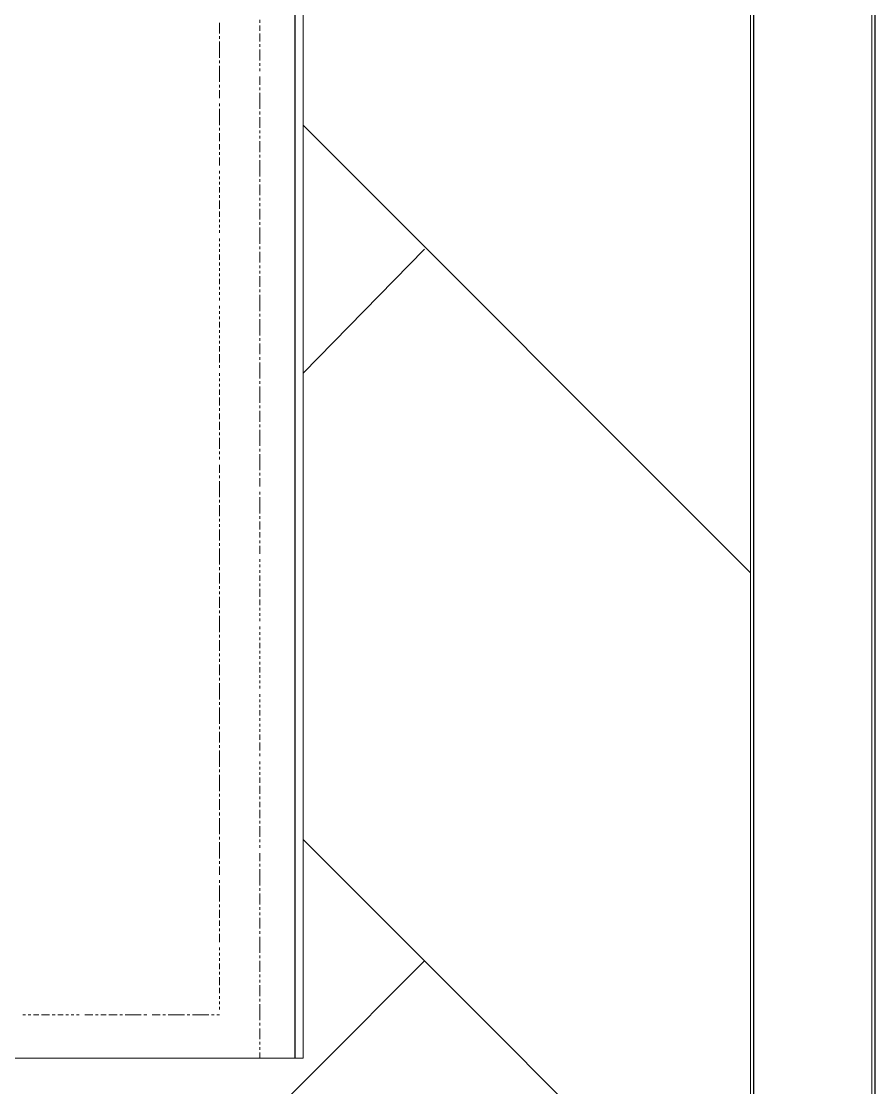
# Model space of a CAD drawing. Header units: millimetres. Extents: x 2928 to 3112, y 1220 to 1280.
# Drawn here: x 2984.4 to 2985.455, y 1246.077 to 1247.395 of the extents above; entities that cross this region are included whole.
import ezdxf

# ---------------------------------------------------------------- set-up
doc = ezdxf.new("R2010")
doc.units = ezdxf.units.MM

msp = doc.modelspace()

# ---------------------------------------------------------------- linework, layer by layer
at = {"color": 7, "linetype": 'Continuous', "lineweight": -2, "true_color": 0x000007}
for points in [[(2937.08126, 1265.3073), (2937.07792, 1267.474), (2938.98795, 1267.474), (2985.45528, 1267.474), (2985.45528, 1236.87356), (2938.98795, 1236.87356), (2937.08126, 1236.87356), (2937.08126, 1238.60692)], [(2937.23126, 1265.3073), (2937.23126, 1267.32399), (2938.98795, 1267.32399), (2985.30528, 1267.32399), (2985.30528, 1237.02356), (2938.98795, 1237.02356), (2937.22793, 1237.02356), (2937.22793, 1238.60692)]]:
    msp.add_lwpolyline(points, close=True, dxfattribs=at)
at = {"color": 252, "linetype": 'Continuous', "lineweight": 5, "true_color": 0x989898}
for points in [[(2985.30195, 1237.32023), (2985.30195, 1259.21054), (2985.45195, 1259.21054), (2985.45195, 1237.32023)], [(2984.64527, 1247.39371), (2984.64527, 1247.38704), (2984.64527, 1247.38704)], [(2984.64527, 1247.38704), (2984.64527, 1247.38038), (2984.64527, 1247.38038)], [(2984.69527, 1247.39704), (2984.69527, 1247.39371), (2984.69527, 1247.39371)], [(2984.69527, 1247.39038), (2984.69527, 1247.38371), (2984.69527, 1247.38371)], [(2984.64527, 1247.37704), (2984.64527, 1247.37371), (2984.64527, 1247.37371)], [(2984.69527, 1247.38038), (2984.69527, 1247.37704), (2984.69527, 1247.37704)], [(2984.69527, 1247.37704), (2984.69527, 1247.37038), (2984.69527, 1247.37038)], [(2984.64527, 1247.37038), (2984.64527, 1247.36371), (2984.64527, 1247.36371)], [(2984.64527, 1247.36371), (2984.64527, 1247.35704), (2984.64527, 1247.35704)], [(2984.69527, 1247.36704), (2984.69527, 1247.36371), (2984.69527, 1247.36371)], [(2984.69527, 1247.36037), (2984.69527, 1247.35371), (2984.69527, 1247.35371)], [(2984.64527, 1247.35704), (2984.64527, 1247.35037), (2984.64527, 1247.35037)], [(2984.64527, 1247.34704), (2984.64527, 1247.34371), (2984.64527, 1247.34371)], [(2984.69527, 1247.35371), (2984.69527, 1247.34704), (2984.69527, 1247.34704)], [(2984.64527, 1247.34037), (2984.64527, 1247.33371), (2984.64527, 1247.33371)], [(2984.64527, 1247.33371), (2984.64527, 1247.32704), (2984.64527, 1247.32704)], [(2984.69527, 1247.34371), (2984.69527, 1247.34037), (2984.69527, 1247.34037)], [(2984.69527, 1247.33704), (2984.69527, 1247.33371), (2984.69527, 1247.33371)], [(2984.64527, 1247.32704), (2984.64527, 1247.32037), (2984.64527, 1247.32037)], [(2984.69527, 1247.32704), (2984.69527, 1247.32371), (2984.69527, 1247.32371)], [(2984.69527, 1247.32371), (2984.69527, 1247.31704), (2984.69527, 1247.31704)], [(2984.64527, 1247.31704), (2984.64527, 1247.31371), (2984.64527, 1247.31371)], [(2984.64527, 1247.31037), (2984.64527, 1247.30371), (2984.64527, 1247.30371)], [(2984.69527, 1247.31371), (2984.69527, 1247.31037), (2984.69527, 1247.31037)], [(2984.69527, 1247.30704), (2984.69527, 1247.30037), (2984.69527, 1247.30037)], [(2984.64527, 1247.30371), (2984.64527, 1247.30037), (2984.64527, 1247.30037)], [(2984.64527, 1247.29371), (2984.64527, 1247.29037), (2984.64527, 1247.29037)], [(2984.69527, 1247.30037), (2984.69527, 1247.29371), (2984.69527, 1247.29371)], [(2984.69527, 1247.29371), (2984.69527, 1247.28704), (2984.69527, 1247.28704)], [(2984.64527, 1247.28704), (2984.64527, 1247.28037), (2984.64527, 1247.28037)], [(2984.64527, 1247.28037), (2984.64527, 1247.27371), (2984.64527, 1247.27371)], [(2984.69527, 1247.28371), (2984.69527, 1247.28037), (2984.69527, 1247.28037)], [(2984.64527, 1247.27371), (2984.64527, 1247.26704), (2984.64527, 1247.26704)], [(2984.69527, 1247.27704), (2984.69527, 1247.27037), (2984.69527, 1247.27037)], [(2984.69527, 1247.27037), (2984.69527, 1247.26371), (2984.69527, 1247.26371)], [(2984.64527, 1247.26371), (2984.64527, 1247.26037), (2984.64527, 1247.26037)], [(2984.64527, 1247.25704), (2984.64527, 1247.25037), (2984.64527, 1247.25037)], [(2984.69527, 1247.26037), (2984.69527, 1247.25704), (2984.69527, 1247.25704)], [(2984.69527, 1247.25371), (2984.69527, 1247.25037), (2984.69527, 1247.25037)], [(2984.64527, 1247.25037), (2984.64527, 1247.24704), (2984.64527, 1247.24704)], [(2984.64527, 1247.24371), (2984.64527, 1247.23704), (2984.64527, 1247.23704)], [(2984.69527, 1247.24704), (2984.69527, 1247.24037), (2984.69527, 1247.24037)], [(2984.69527, 1247.24037), (2984.69527, 1247.23371), (2984.69527, 1247.23371)], [(2984.64527, 1247.23371), (2984.64527, 1247.23037), (2984.64527, 1247.23037)], [(2984.69527, 1247.23037), (2984.69527, 1247.22704), (2984.69527, 1247.22704)], [(2984.64527, 1247.22704), (2984.64527, 1247.22037), (2984.64527, 1247.22037)], [(2984.64527, 1247.22037), (2984.64527, 1247.21704), (2984.64527, 1247.21704)], [(2984.69527, 1247.22371), (2984.69527, 1247.21704), (2984.69527, 1247.21704)], [(2984.69527, 1247.21704), (2984.69527, 1247.21037), (2984.69527, 1247.21037)], [(2984.64527, 1247.21037), (2984.64527, 1247.20704), (2984.64527, 1247.20704)], [(2984.64527, 1247.20371), (2984.64527, 1247.20037), (2984.64527, 1247.20037)], [(2984.69527, 1247.21037), (2984.69527, 1247.20371), (2984.69527, 1247.20371)], [(2984.64527, 1247.19704), (2984.64527, 1247.19371), (2984.64527, 1247.19371)], [(2984.64527, 1247.19037), (2984.64527, 1247.18371), (2984.64527, 1247.18371)], [(2984.69527, 1247.20037), (2984.69527, 1247.19704), (2984.69527, 1247.19704)], [(2984.69527, 1247.19371), (2984.69527, 1247.18704), (2984.69527, 1247.18704)], [(2984.64527, 1247.18037), (2984.64527, 1247.17704), (2984.64527, 1247.17704)], [(2984.69527, 1247.18704), (2984.69527, 1247.18037), (2984.69527, 1247.18037)], [(2984.69527, 1247.17704), (2984.69527, 1247.17371), (2984.69527, 1247.17371)], [(2984.64527, 1247.17371), (2984.64527, 1247.16704), (2984.64527, 1247.16704)], [(2984.64527, 1247.16704), (2984.64527, 1247.16371), (2984.64527, 1247.16371)], [(2984.69527, 1247.17037), (2984.69527, 1247.16704), (2984.69527, 1247.16704)], [(2984.69527, 1247.16371), (2984.69527, 1247.15704), (2984.69527, 1247.15704)], [(2984.64527, 1247.16037), (2984.64527, 1247.15371), (2984.64527, 1247.15371)], [(2984.64527, 1247.15037), (2984.64527, 1247.14704), (2984.64527, 1247.14704)], [(2984.69527, 1247.15704), (2984.69527, 1247.15037), (2984.69527, 1247.15037)], [(2984.64527, 1247.14371), (2984.64527, 1247.14037), (2984.64527, 1247.14037)], [(2984.64527, 1247.13704), (2984.64527, 1247.13371), (2984.64527, 1247.13371)], [(2984.69527, 1247.14704), (2984.69527, 1247.14371), (2984.69527, 1247.14371)], [(2984.69527, 1247.14037), (2984.69527, 1247.13371), (2984.69527, 1247.13371)], [(2984.64527, 1247.12704), (2984.64527, 1247.1237), (2984.64527, 1247.1237)], [(2984.69527, 1247.13371), (2984.69527, 1247.12704), (2984.69527, 1247.12704)], [(2984.69527, 1247.12704), (2984.69527, 1247.12037), (2984.69527, 1247.12037)], [(2984.64527, 1247.12037), (2984.64527, 1247.11704), (2984.64527, 1247.11704)], [(2984.64527, 1247.1137), (2984.64527, 1247.11037), (2984.64527, 1247.11037)], [(2984.69527, 1247.11704), (2984.69527, 1247.1137), (2984.69527, 1247.1137)], [(2984.69527, 1247.11037), (2984.69527, 1247.1037), (2984.69527, 1247.1037)], [(2984.64527, 1247.10704), (2984.64527, 1247.10037), (2984.64527, 1247.10037)], [(2984.64527, 1247.09704), (2984.64527, 1247.0937), (2984.64527, 1247.0937)], [(2984.69527, 1247.1037), (2984.69527, 1247.09704), (2984.69527, 1247.09704)], [(2984.64527, 1247.09037), (2984.64527, 1247.08704), (2984.64527, 1247.08704)], [(2984.64527, 1247.0837), (2984.64527, 1247.08037), (2984.64527, 1247.08037)], [(2984.69527, 1247.0937), (2984.69527, 1247.09037), (2984.69527, 1247.09037)], [(2984.69527, 1247.08704), (2984.69527, 1247.0837), (2984.69527, 1247.0837)], [(2984.64527, 1247.07704), (2984.64527, 1247.07037), (2984.64527, 1247.07037)], [(2984.69527, 1247.08037), (2984.69527, 1247.0737), (2984.69527, 1247.0737)], [(2984.69527, 1247.0737), (2984.69527, 1247.06704), (2984.69527, 1247.06704)], [(2984.64527, 1247.06704), (2984.64527, 1247.0637), (2984.64527, 1247.0637)], [(2984.64527, 1247.06037), (2984.64527, 1247.05704), (2984.64527, 1247.05704)], [(2984.69527, 1247.0637), (2984.69527, 1247.06037), (2984.69527, 1247.06037)], [(2984.69527, 1247.05704), (2984.69527, 1247.05037), (2984.69527, 1247.05037)], [(2984.64527, 1247.0537), (2984.64527, 1247.05037), (2984.64527, 1247.05037)], [(2984.64527, 1247.0437), (2984.64527, 1247.04037), (2984.64527, 1247.04037)], [(2984.69527, 1247.05037), (2984.69527, 1247.0437), (2984.69527, 1247.0437)], [(2984.69527, 1247.0437), (2984.69527, 1247.03704), (2984.69527, 1247.03704)], [(2984.64527, 1247.03704), (2984.64527, 1247.0337), (2984.64527, 1247.0337)], [(2984.64527, 1247.03037), (2984.64527, 1247.02704), (2984.64527, 1247.02704)], [(2984.69527, 1247.0337), (2984.69527, 1247.03037), (2984.69527, 1247.03037)], [(2984.64527, 1247.0237), (2984.64527, 1247.01704), (2984.64527, 1247.01704)], [(2984.69527, 1247.02704), (2984.69527, 1247.02037), (2984.69527, 1247.02037)], [(2984.69527, 1247.02037), (2984.69527, 1247.0137), (2984.69527, 1247.0137)], [(2984.64527, 1247.0137), (2984.64527, 1247.01037), (2984.64527, 1247.01037)], [(2984.64527, 1247.00704), (2984.64527, 1247.0037), (2984.64527, 1247.0037)], [(2984.69527, 1247.0137), (2984.69527, 1247.00704), (2984.69527, 1247.00704)], [(2984.69527, 1247.0037), (2984.69527, 1247.00037), (2984.69527, 1247.00037)], [(2984.64527, 1247.00037), (2984.64527, 1246.99704), (2984.64527, 1246.99704)], [(2984.64527, 1246.9937), (2984.64527, 1246.98704), (2984.64527, 1246.98704)], [(2984.69527, 1246.99704), (2984.69527, 1246.99037), (2984.69527, 1246.99037)], [(2984.69527, 1246.99037), (2984.69527, 1246.9837), (2984.69527, 1246.9837)], [(2984.64527, 1246.9837), (2984.64527, 1246.98037), (2984.64527, 1246.98037)], [(2984.64527, 1246.98037), (2984.64527, 1246.9737), (2984.64527, 1246.9737)], [(2984.69527, 1246.98037), (2984.69527, 1246.97704), (2984.69527, 1246.97704)], [(2984.64527, 1246.97037), (2984.64527, 1246.96704), (2984.64527, 1246.96704)], [(2984.69527, 1246.9737), (2984.69527, 1246.96704), (2984.69527, 1246.96704)], [(2984.69527, 1246.96704), (2984.69527, 1246.96037), (2984.69527, 1246.96037)], [(2984.64527, 1246.96037), (2984.64527, 1246.95704), (2984.64527, 1246.95704)], [(2984.64527, 1246.9537), (2984.64527, 1246.95037), (2984.64527, 1246.95037)], [(2984.69527, 1246.96037), (2984.69527, 1246.9537), (2984.69527, 1246.9537)], [(2984.69527, 1246.95037), (2984.69527, 1246.94704), (2984.69527, 1246.94704)], [(2984.64527, 1246.94704), (2984.64527, 1246.9437), (2984.64527, 1246.9437)], [(2984.64527, 1246.94037), (2984.64527, 1246.9337), (2984.64527, 1246.9337)], [(2984.69527, 1246.9437), (2984.69527, 1246.93704), (2984.69527, 1246.93704)], [(2984.69527, 1246.93704), (2984.69527, 1246.93037), (2984.69527, 1246.93037)], [(2984.64527, 1246.93037), (2984.64527, 1246.92704), (2984.64527, 1246.92704)], [(2984.64527, 1246.92704), (2984.64527, 1246.92037), (2984.64527, 1246.92037)], [(2984.69527, 1246.93037), (2984.69527, 1246.9237), (2984.69527, 1246.9237)], [(2984.64527, 1246.91704), (2984.64527, 1246.9137), (2984.64527, 1246.9137)], [(2984.69527, 1246.92037), (2984.69527, 1246.91704), (2984.69527, 1246.91704)], [(2984.69527, 1246.9137), (2984.69527, 1246.90704), (2984.69527, 1246.90704)], [(2984.64527, 1246.91037), (2984.64527, 1246.9037), (2984.64527, 1246.9037)], [(2984.64527, 1246.90037), (2984.64527, 1246.89704), (2984.64527, 1246.89704)], [(2984.69527, 1246.90704), (2984.69527, 1246.90037), (2984.69527, 1246.90037)], [(2984.64527, 1246.89704), (2984.64527, 1246.89037), (2984.64527, 1246.89037)], [(2984.64527, 1246.88703), (2984.64527, 1246.8837), (2984.64527, 1246.8837)], [(2984.69527, 1246.89704), (2984.69527, 1246.8937), (2984.69527, 1246.8937)], [(2984.69527, 1246.89037), (2984.69527, 1246.8837), (2984.69527, 1246.8837)], [(2984.64527, 1246.88037), (2984.64527, 1246.8737), (2984.64527, 1246.8737)], [(2984.64527, 1246.8737), (2984.64527, 1246.86703), (2984.64527, 1246.86703)], [(2984.69527, 1246.8837), (2984.69527, 1246.87703), (2984.69527, 1246.87703)], [(2984.69527, 1246.87703), (2984.69527, 1246.87037), (2984.69527, 1246.87037)], [(2984.64527, 1246.8637), (2984.64527, 1246.86037), (2984.64527, 1246.86037)], [(2984.69527, 1246.86703), (2984.69527, 1246.8637), (2984.69527, 1246.8637)], [(2984.69527, 1246.86037), (2984.69527, 1246.8537), (2984.69527, 1246.8537)], [(2984.64527, 1246.85703), (2984.64527, 1246.8537), (2984.64527, 1246.8537)], [(2984.64527, 1246.84703), (2984.64527, 1246.8437), (2984.64527, 1246.8437)], [(2984.69527, 1246.8537), (2984.69527, 1246.84703), (2984.69527, 1246.84703)], [(2984.69527, 1246.84703), (2984.69527, 1246.84037), (2984.69527, 1246.84037)], [(2984.64527, 1246.8437), (2984.64527, 1246.83703), (2984.64527, 1246.83703)], [(2984.64527, 1246.8337), (2984.64527, 1246.83037), (2984.64527, 1246.83037)], [(2984.69527, 1246.83703), (2984.69527, 1246.8337), (2984.69527, 1246.8337)], [(2984.64527, 1246.82703), (2984.64527, 1246.82037), (2984.64527, 1246.82037)], [(2984.64527, 1246.82037), (2984.64527, 1246.8137), (2984.64527, 1246.8137)], [(2984.69527, 1246.83037), (2984.69527, 1246.8237), (2984.69527, 1246.8237)], [(2984.69527, 1246.8237), (2984.69527, 1246.82037), (2984.69527, 1246.82037)], [(2984.64527, 1246.8137), (2984.64527, 1246.80703), (2984.64527, 1246.80703)], [(2984.69527, 1246.8137), (2984.69527, 1246.81037), (2984.69527, 1246.81037)], [(2984.69527, 1246.80703), (2984.69527, 1246.80037), (2984.69527, 1246.80037)], [(2984.64527, 1246.8037), (2984.64527, 1246.80037), (2984.64527, 1246.80037)], [(2984.64527, 1246.79703), (2984.64527, 1246.79037), (2984.64527, 1246.79037)], [(2984.69527, 1246.80037), (2984.69527, 1246.7937), (2984.69527, 1246.7937)], [(2984.69527, 1246.7937), (2984.69527, 1246.78703), (2984.69527, 1246.78703)], [(2984.64527, 1246.79037), (2984.64527, 1246.7837), (2984.64527, 1246.7837)], [(2984.64527, 1246.78037), (2984.64527, 1246.77703), (2984.64527, 1246.77703)], [(2984.69527, 1246.7837), (2984.69527, 1246.78037), (2984.69527, 1246.78037)], [(2984.64527, 1246.7737), (2984.64527, 1246.77037), (2984.64527, 1246.77037)], [(2984.64527, 1246.76703), (2984.64527, 1246.76037), (2984.64527, 1246.76037)], [(2984.69527, 1246.77703), (2984.69527, 1246.77037), (2984.69527, 1246.77037)], [(2984.69527, 1246.77037), (2984.69527, 1246.76703), (2984.69527, 1246.76703)], [(2984.64527, 1246.76037), (2984.64527, 1246.7537), (2984.64527, 1246.7537)], [(2984.69527, 1246.7637), (2984.69527, 1246.75703), (2984.69527, 1246.75703)], [(2984.69527, 1246.7537), (2984.69527, 1246.75037), (2984.69527, 1246.75037)], [(2984.64527, 1246.75037), (2984.64527, 1246.74703), (2984.64527, 1246.74703)], [(2984.64527, 1246.7437), (2984.64527, 1246.73703), (2984.64527, 1246.73703)], [(2984.69527, 1246.74703), (2984.69527, 1246.74037), (2984.69527, 1246.74037)], [(2984.69527, 1246.74037), (2984.69527, 1246.73703), (2984.69527, 1246.73703)], [(2984.64527, 1246.73703), (2984.64527, 1246.73037), (2984.64527, 1246.73037)], [(2984.64527, 1246.73037), (2984.64527, 1246.7237), (2984.64527, 1246.7237)], [(2984.69527, 1246.73037), (2984.69527, 1246.72703), (2984.69527, 1246.72703)], [(2984.64527, 1246.72037), (2984.64527, 1246.71703), (2984.64527, 1246.71703)], [(2984.64527, 1246.7137), (2984.64527, 1246.70703), (2984.64527, 1246.70703)], [(2984.69527, 1246.7237), (2984.69527, 1246.72037), (2984.69527, 1246.72037)], [(2984.69527, 1246.71703), (2984.69527, 1246.7137), (2984.69527, 1246.7137)], [(2984.64527, 1246.70703), (2984.64527, 1246.70037), (2984.64527, 1246.70037)], [(2984.69527, 1246.71037), (2984.69527, 1246.7037), (2984.69527, 1246.7037)], [(2984.69527, 1246.70037), (2984.69527, 1246.69703), (2984.69527, 1246.69703)], [(2984.64527, 1246.69703), (2984.64527, 1246.6937), (2984.64527, 1246.6937)], [(2984.64527, 1246.69037), (2984.64527, 1246.68703), (2984.64527, 1246.68703)], [(2984.69527, 1246.6937), (2984.69527, 1246.68703), (2984.69527, 1246.68703)], [(2984.69527, 1246.68703), (2984.69527, 1246.6837), (2984.69527, 1246.6837)], [(2984.64527, 1246.6837), (2984.64527, 1246.67703), (2984.64527, 1246.67703)], [(2984.64527, 1246.67703), (2984.64527, 1246.67037), (2984.64527, 1246.67037)], [(2984.69527, 1246.68037), (2984.69527, 1246.6737), (2984.69527, 1246.6737)], [(2984.64527, 1246.66703), (2984.64527, 1246.6637), (2984.64527, 1246.6637)], [(2984.64527, 1246.66036), (2984.64527, 1246.6537), (2984.64527, 1246.6537)], [(2984.69527, 1246.67037), (2984.69527, 1246.66703), (2984.69527, 1246.66703)], [(2984.69527, 1246.6637), (2984.69527, 1246.66036), (2984.69527, 1246.66036)], [(2984.64527, 1246.6537), (2984.64527, 1246.64703), (2984.64527, 1246.64703)], [(2984.64527, 1246.64703), (2984.64527, 1246.64036), (2984.64527, 1246.64036)], [(2984.69527, 1246.65703), (2984.69527, 1246.6537), (2984.69527, 1246.6537)], [(2984.69527, 1246.64703), (2984.69527, 1246.6437), (2984.69527, 1246.6437)], [(2984.64527, 1246.63703), (2984.64527, 1246.6337), (2984.64527, 1246.6337)], [(2984.69527, 1246.64036), (2984.69527, 1246.63703), (2984.69527, 1246.63703)], [(2984.64527, 1246.63036), (2984.64527, 1246.6237), (2984.64527, 1246.6237)], [(2984.64527, 1246.6237), (2984.64527, 1246.61703), (2984.64527, 1246.61703)], [(2984.69527, 1246.6337), (2984.69527, 1246.63036), (2984.69527, 1246.63036)], [(2984.69527, 1246.62703), (2984.69527, 1246.62036), (2984.69527, 1246.62036)], [(2984.64527, 1246.6137), (2984.64527, 1246.61036), (2984.64527, 1246.61036)], [(2984.69527, 1246.61703), (2984.69527, 1246.6137), (2984.69527, 1246.6137)], [(2984.69527, 1246.61036), (2984.69527, 1246.60703), (2984.69527, 1246.60703)], [(2984.64527, 1246.60703), (2984.64527, 1246.6037), (2984.64527, 1246.6037)], [(2984.64527, 1246.60036), (2984.64527, 1246.5937), (2984.64527, 1246.5937)], [(2984.69527, 1246.6037), (2984.69527, 1246.60036), (2984.69527, 1246.60036)], [(2984.69527, 1246.59703), (2984.69527, 1246.59036), (2984.69527, 1246.59036)], [(2984.64527, 1246.5937), (2984.64527, 1246.58703), (2984.64527, 1246.58703)], [(2984.64527, 1246.5837), (2984.64527, 1246.58036), (2984.64527, 1246.58036)], [(2984.69527, 1246.58703), (2984.69527, 1246.5837), (2984.69527, 1246.5837)], [(2984.64527, 1246.57703), (2984.64527, 1246.57036), (2984.64527, 1246.57036)], [(2984.64527, 1246.57036), (2984.64527, 1246.5637), (2984.64527, 1246.5637)], [(2984.69527, 1246.58036), (2984.69527, 1246.57703), (2984.69527, 1246.57703)], [(2984.69527, 1246.5737), (2984.69527, 1246.57036), (2984.69527, 1246.57036)], [(2984.64527, 1246.5637), (2984.64527, 1246.55703), (2984.64527, 1246.55703)], [(2984.69527, 1246.5637), (2984.69527, 1246.56036), (2984.69527, 1246.56036)], [(2984.69527, 1246.55703), (2984.69527, 1246.5537), (2984.69527, 1246.5537)], [(2984.64527, 1246.5537), (2984.64527, 1246.55036), (2984.64527, 1246.55036)], [(2984.64527, 1246.54703), (2984.64527, 1246.54036), (2984.64527, 1246.54036)], [(2984.69527, 1246.55036), (2984.69527, 1246.54703), (2984.69527, 1246.54703)], [(2984.69527, 1246.5437), (2984.69527, 1246.53703), (2984.69527, 1246.53703)], [(2984.64527, 1246.54036), (2984.64527, 1246.5337), (2984.64527, 1246.5337)], [(2984.64527, 1246.5337), (2984.64527, 1246.52703), (2984.64527, 1246.52703)], [(2984.69527, 1246.5337), (2984.69527, 1246.53036), (2984.69527, 1246.53036)], [(2984.64527, 1246.5237), (2984.64527, 1246.52036), (2984.64527, 1246.52036)], [(2984.64527, 1246.51703), (2984.64527, 1246.51036), (2984.64527, 1246.51036)], [(2984.69527, 1246.52703), (2984.69527, 1246.5237), (2984.69527, 1246.5237)], [(2984.69527, 1246.52036), (2984.69527, 1246.51703), (2984.69527, 1246.51703)], [(2984.64527, 1246.51036), (2984.64527, 1246.5037), (2984.64527, 1246.5037)], [(2984.69527, 1246.5137), (2984.69527, 1246.50703), (2984.69527, 1246.50703)], [(2984.69527, 1246.5037), (2984.69527, 1246.50036), (2984.69527, 1246.50036)], [(2984.64527, 1246.50036), (2984.64527, 1246.49703), (2984.64527, 1246.49703)], [(2984.64527, 1246.4937), (2984.64527, 1246.48703), (2984.64527, 1246.48703)], [(2984.69527, 1246.50036), (2984.69527, 1246.4937), (2984.69527, 1246.4937)], [(2984.69527, 1246.49036), (2984.69527, 1246.48703), (2984.69527, 1246.48703)], [(2984.64527, 1246.48703), (2984.64527, 1246.48036), (2984.64527, 1246.48036)], [(2984.64527, 1246.48036), (2984.64527, 1246.4737), (2984.64527, 1246.4737)], [(2984.69527, 1246.48036), (2984.69527, 1246.47703), (2984.69527, 1246.47703)], [(2984.64527, 1246.47036), (2984.64527, 1246.46703), (2984.64527, 1246.46703)], [(2984.64527, 1246.4637), (2984.64527, 1246.45703), (2984.64527, 1246.45703)], [(2984.69527, 1246.4737), (2984.69527, 1246.47036), (2984.69527, 1246.47036)], [(2984.69527, 1246.46703), (2984.69527, 1246.4637), (2984.69527, 1246.4637)], [(2984.64527, 1246.45703), (2984.64527, 1246.45036), (2984.64527, 1246.45036)], [(2984.64527, 1246.45036), (2984.64527, 1246.4437), (2984.64527, 1246.4437)], [(2984.69527, 1246.46036), (2984.69527, 1246.4537), (2984.69527, 1246.4537)], [(2984.69527, 1246.45036), (2984.69527, 1246.44703), (2984.69527, 1246.44703)], [(2984.64527, 1246.44036), (2984.64527, 1246.43703), (2984.64527, 1246.43703)], [(2984.69527, 1246.44703), (2984.69527, 1246.44036), (2984.69527, 1246.44036)], [(2984.69527, 1246.43703), (2984.69527, 1246.4337), (2984.69527, 1246.4337)], [(2984.64527, 1246.4337), (2984.64527, 1246.42703), (2984.64527, 1246.42703)], [(2984.64527, 1246.42703), (2984.64527, 1246.42036), (2984.64527, 1246.42036)], [(2984.69527, 1246.43036), (2984.69527, 1246.42369), (2984.69527, 1246.42369)], [(2984.64527, 1246.41703), (2984.64527, 1246.41369), (2984.64527, 1246.41369)], [(2984.64527, 1246.41036), (2984.64527, 1246.40369), (2984.64527, 1246.40369)], [(2984.69527, 1246.42036), (2984.69527, 1246.41703), (2984.69527, 1246.41703)], [(2984.69527, 1246.41703), (2984.69527, 1246.41036), (2984.69527, 1246.41036)], [(2984.64527, 1246.40369), (2984.64527, 1246.39703), (2984.64527, 1246.39703)], [(2984.64527, 1246.39703), (2984.64527, 1246.39036), (2984.64527, 1246.39036)], [(2984.69527, 1246.40703), (2984.69527, 1246.40369), (2984.69527, 1246.40369)], [(2984.69527, 1246.40036), (2984.69527, 1246.39369), (2984.69527, 1246.39369)], [(2984.64527, 1246.38703), (2984.64527, 1246.38369), (2984.64527, 1246.38369)], [(2984.69527, 1246.39369), (2984.69527, 1246.38703), (2984.69527, 1246.38703)], [(2984.69527, 1246.38369), (2984.69527, 1246.38036), (2984.69527, 1246.38036)], [(2984.64527, 1246.38036), (2984.64527, 1246.37369), (2984.64527, 1246.37369)], [(2984.64527, 1246.37369), (2984.64527, 1246.36703), (2984.64527, 1246.36703)], [(2984.69527, 1246.37703), (2984.69527, 1246.37369), (2984.69527, 1246.37369)], [(2984.64527, 1246.36703), (2984.64527, 1246.36036), (2984.64527, 1246.36036)], [(2984.64527, 1246.35703), (2984.64527, 1246.35369), (2984.64527, 1246.35369)], [(2984.69527, 1246.36703), (2984.69527, 1246.36369), (2984.69527, 1246.36369)], [(2984.69527, 1246.36369), (2984.69527, 1246.35703), (2984.69527, 1246.35703)], [(2984.64527, 1246.35036), (2984.64527, 1246.34369), (2984.64527, 1246.34369)], [(2984.69527, 1246.35369), (2984.69527, 1246.35036), (2984.69527, 1246.35036)], [(2984.69527, 1246.34703), (2984.69527, 1246.34036), (2984.69527, 1246.34036)], [(2984.64527, 1246.34369), (2984.64527, 1246.34036), (2984.64527, 1246.34036)], [(2984.64527, 1246.33369), (2984.64527, 1246.33036), (2984.64527, 1246.33036)], [(2984.69527, 1246.34036), (2984.69527, 1246.33369), (2984.69527, 1246.33369)], [(2984.69527, 1246.33369), (2984.69527, 1246.32703), (2984.69527, 1246.32703)], [(2984.64527, 1246.32703), (2984.64527, 1246.32036), (2984.64527, 1246.32036)], [(2984.64527, 1246.32036), (2984.64527, 1246.31369), (2984.64527, 1246.31369)], [(2984.69527, 1246.32369), (2984.69527, 1246.32036), (2984.69527, 1246.32036)], [(2984.64527, 1246.31369), (2984.64527, 1246.30703), (2984.64527, 1246.30703)], [(2984.69527, 1246.31703), (2984.69527, 1246.31036), (2984.69527, 1246.31036)], [(2984.69527, 1246.31036), (2984.69527, 1246.30369), (2984.69527, 1246.30369)], [(2984.64527, 1246.30369), (2984.64527, 1246.30036), (2984.64527, 1246.30036)], [(2984.64527, 1246.29703), (2984.64527, 1246.29036), (2984.64527, 1246.29036)], [(2984.69527, 1246.30036), (2984.69527, 1246.29703), (2984.69527, 1246.29703)], [(2984.69527, 1246.29369), (2984.69527, 1246.29036), (2984.69527, 1246.29036)], [(2984.64527, 1246.29036), (2984.64527, 1246.28703), (2984.64527, 1246.28703)], [(2984.64527, 1246.28369), (2984.64527, 1246.27703), (2984.64527, 1246.27703)], [(2984.69527, 1246.28703), (2984.69527, 1246.28036), (2984.69527, 1246.28036)], [(2984.69527, 1246.28036), (2984.69527, 1246.27369), (2984.69527, 1246.27369)], [(2984.64527, 1246.27369), (2984.64527, 1246.27036), (2984.64527, 1246.27036)], [(2984.64527, 1246.26703), (2984.64527, 1246.26036), (2984.64527, 1246.26036)], [(2984.69527, 1246.27036), (2984.69527, 1246.26703), (2984.69527, 1246.26703)], [(2984.64527, 1246.26036), (2984.64527, 1246.25703), (2984.64527, 1246.25703)], [(2984.69527, 1246.26369), (2984.69527, 1246.25703), (2984.69527, 1246.25703)], [(2984.69527, 1246.25703), (2984.69527, 1246.25036), (2984.69527, 1246.25036)], [(2984.64527, 1246.25036), (2984.64527, 1246.24703), (2984.64527, 1246.24703)], [(2984.64527, 1246.24369), (2984.64527, 1246.24036), (2984.64527, 1246.24036)], [(2984.69527, 1246.25036), (2984.69527, 1246.24369), (2984.69527, 1246.24369)], [(2984.69527, 1246.24036), (2984.69527, 1246.23703), (2984.69527, 1246.23703)], [(2984.64527, 1246.23703), (2984.64527, 1246.23369), (2984.64527, 1246.23369)], [(2984.64527, 1246.23036), (2984.64527, 1246.22369), (2984.64527, 1246.22369)], [(2984.69527, 1246.23369), (2984.69527, 1246.22703), (2984.69527, 1246.22703)], [(2984.69527, 1246.22703), (2984.69527, 1246.22036), (2984.69527, 1246.22036)], [(2984.64527, 1246.22036), (2984.64527, 1246.21703), (2984.64527, 1246.21703)], [(2984.64527, 1246.21369), (2984.64527, 1246.20703), (2984.64527, 1246.20703)], [(2984.69527, 1246.21703), (2984.69527, 1246.21369), (2984.69527, 1246.21369)], [(2984.64527, 1246.20703), (2984.64527, 1246.20369), (2984.64527, 1246.20369)], [(2984.64527, 1246.20036), (2984.64527, 1246.19369), (2984.64527, 1246.19369)], [(2984.69527, 1246.21036), (2984.69527, 1246.20703), (2984.69527, 1246.20703)], [(2984.69527, 1246.20369), (2984.69527, 1246.19703), (2984.69527, 1246.19703)], [(2984.64527, 1246.19036), (2984.64527, 1246.18702), (2984.64527, 1246.18702)], [(2984.69527, 1246.19703), (2984.69527, 1246.19036), (2984.69527, 1246.19036)], [(2984.69527, 1246.18702), (2984.69527, 1246.18369), (2984.69527, 1246.18369)], [(2984.64527, 1246.18369), (2984.64527, 1246.18036), (2984.64527, 1246.18036)], [(2984.64527, 1246.17702), (2984.64527, 1246.17369), (2984.64527, 1246.17369)], [(2984.69527, 1246.18036), (2984.69527, 1246.17369), (2984.69527, 1246.17369)], [(2984.69527, 1246.17369), (2984.69527, 1246.16702), (2984.69527, 1246.16702)], [(2984.40527, 1246.16702), (2984.40193, 1246.16702), (2984.40193, 1246.16702)], [(2984.41193, 1246.16702), (2984.4086, 1246.16702), (2984.4086, 1246.16702)], [(2984.42193, 1246.16702), (2984.41527, 1246.16702), (2984.41527, 1246.16702)], [(2984.4286, 1246.16702), (2984.42527, 1246.16702), (2984.42527, 1246.16702)], [(2984.43527, 1246.16702), (2984.4286, 1246.16702), (2984.4286, 1246.16702)], [(2984.44193, 1246.16702), (2984.4386, 1246.16702), (2984.4386, 1246.16702)], [(2984.45193, 1246.16702), (2984.44527, 1246.16702), (2984.44527, 1246.16702)], [(2984.4586, 1246.16702), (2984.45527, 1246.16702), (2984.45527, 1246.16702)], [(2984.46527, 1246.16702), (2984.46193, 1246.16702), (2984.46193, 1246.16702)], [(2984.47193, 1246.16702), (2984.4686, 1246.16702), (2984.4686, 1246.16702)], [(2984.48193, 1246.16702), (2984.4786, 1246.16702), (2984.4786, 1246.16702)], [(2984.4886, 1246.16702), (2984.48193, 1246.16702), (2984.48193, 1246.16702)], [(2984.49527, 1246.16702), (2984.49193, 1246.16702), (2984.49193, 1246.16702)], [(2984.50527, 1246.16702), (2984.4986, 1246.16702), (2984.4986, 1246.16702)], [(2984.51193, 1246.16702), (2984.5086, 1246.16702), (2984.5086, 1246.16702)], [(2984.5186, 1246.16702), (2984.51193, 1246.16702), (2984.51193, 1246.16702)], [(2984.52527, 1246.16702), (2984.52193, 1246.16702), (2984.52193, 1246.16702)], [(2984.53527, 1246.16702), (2984.5286, 1246.16702), (2984.5286, 1246.16702)], [(2984.54193, 1246.16702), (2984.53527, 1246.16702), (2984.53527, 1246.16702)], [(2984.5486, 1246.16702), (2984.54193, 1246.16702), (2984.54193, 1246.16702)], [(2984.55527, 1246.16702), (2984.55193, 1246.16702), (2984.55193, 1246.16702)], [(2984.56527, 1246.16702), (2984.56194, 1246.16702), (2984.56194, 1246.16702)], [(2984.57194, 1246.16702), (2984.56527, 1246.16702), (2984.56527, 1246.16702)], [(2984.5786, 1246.16702), (2984.57527, 1246.16702), (2984.57527, 1246.16702)], [(2984.5886, 1246.16702), (2984.58194, 1246.16702), (2984.58194, 1246.16702)], [(2984.59527, 1246.16702), (2984.5886, 1246.16702), (2984.5886, 1246.16702)], [(2984.60194, 1246.16702), (2984.59527, 1246.16702), (2984.59527, 1246.16702)], [(2984.6086, 1246.16702), (2984.60527, 1246.16702), (2984.60527, 1246.16702)], [(2984.6186, 1246.16702), (2984.61194, 1246.16702), (2984.61194, 1246.16702)], [(2984.62527, 1246.16702), (2984.6186, 1246.16702), (2984.6186, 1246.16702)], [(2984.63194, 1246.16702), (2984.62527, 1246.16702), (2984.62527, 1246.16702)], [(2984.6386, 1246.16702), (2984.63527, 1246.16702), (2984.63527, 1246.16702)], [(2984.64527, 1246.16702), (2984.64194, 1246.16702), (2984.64194, 1246.16702)], [(2984.69527, 1246.16702), (2984.69527, 1246.16036), (2984.69527, 1246.16036)], [(2984.69527, 1246.15702), (2984.69527, 1246.15369), (2984.69527, 1246.15369)], [(2984.69527, 1246.15036), (2984.69527, 1246.14369), (2984.69527, 1246.14369)], [(2984.69527, 1246.14369), (2984.69527, 1246.13702), (2984.69527, 1246.13702)], [(2984.69527, 1246.13369), (2984.69527, 1246.13036), (2984.69527, 1246.13036)], [(2984.69527, 1246.12702), (2984.69527, 1246.12369), (2984.69527, 1246.12369)], [(2984.69527, 1246.12036), (2984.69527, 1246.11369), (2984.69527, 1246.11369)]]:
    msp.add_lwpolyline(points, dxfattribs=at)
at = {"color": 7, "linetype": 'Continuous', "lineweight": 9, "true_color": 0x000007}
msp.add_lwpolyline([(2984.7486, 1248.13039), (2984.7486, 1246.11369), (2984.29526, 1246.11369), (2984.29526, 1248.13039)], close=True, dxfattribs=at)
at = {"color": 253, "linetype": 'Continuous', "lineweight": -2, "true_color": 0x9a9a9a}
msp.add_lwpolyline([(2984.7386, 1248.13039), (2984.7386, 1246.11369), (2984.7386, 1246.11369)], dxfattribs=at)
at = {"color": 9, "linetype": 'Continuous', "lineweight": 5, "true_color": 0xbababa}
for points in [[(2985.30195, 1246.7137), (2984.7486, 1247.26704), (2984.7486, 1247.26704)], [(2984.7486, 1246.96037), (2984.89861, 1247.1137), (2984.89861, 1247.1137)], [(2985.30195, 1245.83035), (2984.7486, 1246.38369), (2984.7486, 1246.38369)], [(2983.57525, 1244.90701), (2984.89861, 1246.23369), (2984.89861, 1246.23369)]]:
    msp.add_lwpolyline(points, dxfattribs=at)
at = {"color": 252, "linetype": 'Continuous', "lineweight": 5, "true_color": 0x989898}
msp.add_lwpolyline([(2984.64527, 1246.16702), (2984.64527, 1246.16702)], close=True, dxfattribs=at)

doc.saveas('drawing.dxf')
